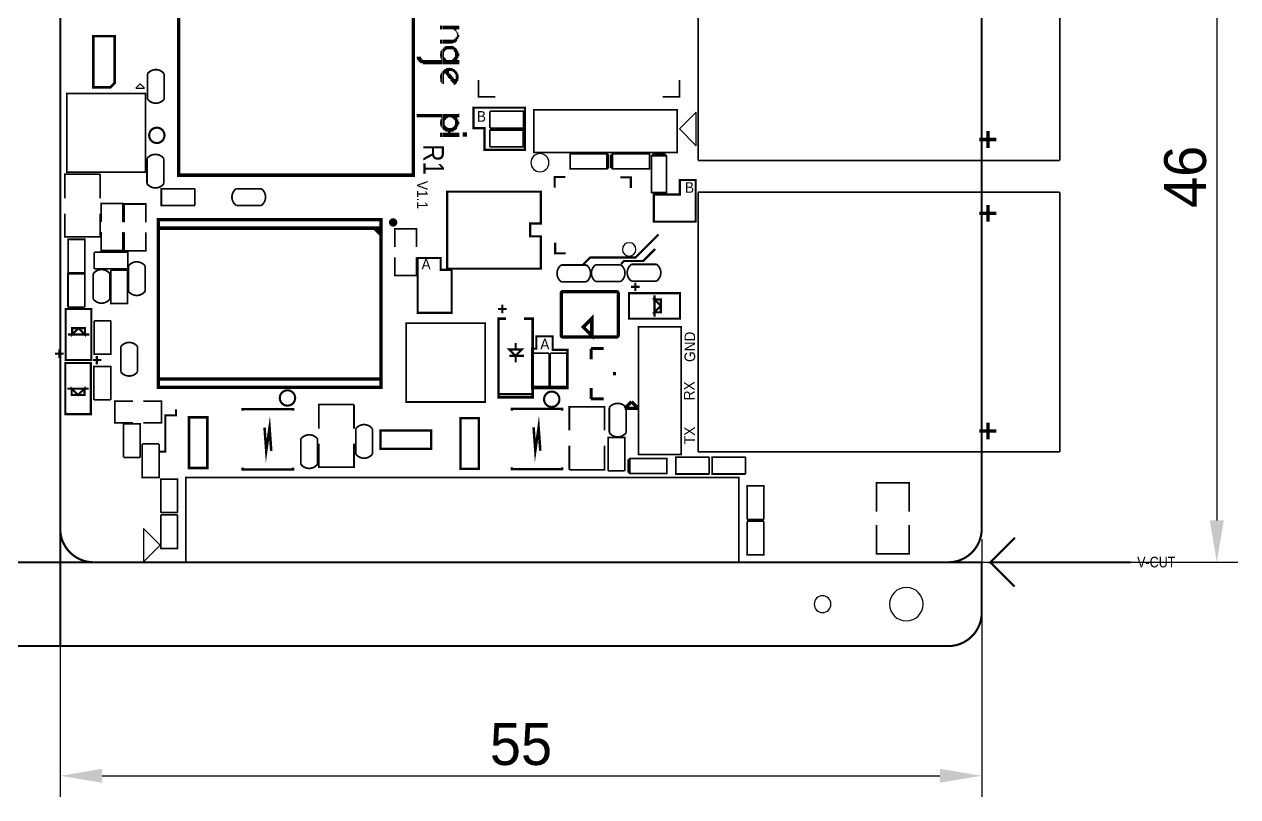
# Model space of a CAD drawing. Header units: millimetres. Extents: x 167 to 483, y 74 to 226.
# Drawn here: x 225.4 to 297.8, y 74 to 120.1 of the extents above; entities that cross this region are included whole.
import ezdxf

# ---------------------------------------------------------------- set-up
doc = ezdxf.new("R2010")
doc.units = ezdxf.units.MM
for name, color, linetype in [('BG_OUTLINE', 254, 'Continuous'), ('BG_SILKSCREEN_TOP', 43, 'Continuous'), ('PG_SILKSCREEN_TOP', 30, 'Continuous')]:
    doc.layers.add(name, color=color, linetype=linetype)
doc.dimstyles.new('ISO-25', dxfattribs={"dimtxt": 2.5, "dimasz": 2.5, "dimexe": 1.25, "dimexo": 0.625, "dimtad": 1, "dimdsep": 46, "dimtxsty": 'Standard', "dimcen": 2.5, "dimadec": 0, "dimazin": 0, "dimtfac": 1, "dimtmove": 0, "dimatfit": 3, "dimfxl": 1, "dimarcsym": 0})

# ---------------------------------------------------------------- blocks, each defined once
blk = doc.blocks.new('*D3')
at = {"color": 0, "lineweight": -2}
for p, q in [((227.497, 89.386), (227.497, 74.022)), ((282.497, 89.386), (282.497, 74.022)), ((229.997, 75.272), (279.997, 75.272))]:
    blk.add_line(p, q, dxfattribs=at)
at = {"color": 0}
for points in [[(229.997, 75.689), (229.997, 74.855), (227.497, 75.272)], [(279.997, 75.689), (279.997, 74.855), (282.497, 75.272)]]:
    blk.add_solid(points, dxfattribs=at)
at = {"layer": 'Defpoints', "color": 0}
for p in [(227.497, 90.011), (282.497, 90.011), (282.497, 75.272)]:
    blk.add_point(p, dxfattribs=at)
at = {"color": 0, "insert": (254.997, 77.147), "char_height": 2.5, "attachment_point": 5}
blk.add_mtext('55', dxfattribs=at)
blk = doc.blocks.new('*D4')
at = {"color": 0, "lineweight": -2}
for p, q in [((281.122, 134.011), (297.777, 134.011)), ((296.527, 131.511), (296.527, 90.511)), ((281.122, 88.011), (297.777, 88.011))]:
    blk.add_line(p, q, dxfattribs=at)
at = {"color": 0}
for points in [[(296.111, 131.511), (296.944, 131.511), (296.527, 134.011)], [(296.111, 90.511), (296.944, 90.511), (296.527, 88.011)]]:
    blk.add_solid(points, dxfattribs=at)
at = {"layer": 'Defpoints', "color": 0}
for p in [(280.497, 134.011), (280.497, 88.011), (296.527, 88.011)]:
    blk.add_point(p, dxfattribs=at)
at = {"color": 0, "insert": (294.652, 111.011), "char_height": 2.5, "attachment_point": 5, "rotation": 90}
blk.add_mtext('46', dxfattribs=at)

msp = doc.modelspace()

# ---------------------------------------------------------------- linework, layer by layer
at = {"layer": 'BG_OUTLINE', "const_width": 0.127}
for points in [[(227.497, 83.011), (222.497, 83.011), (222.497, 185.011), (227.497, 185.011), (227.497, 83.011)], [(291.393, 88.011), (283.005, 88.011), (284.477, 89.483)], [(283.005, 88.011), (284.453, 86.562)]]:
    msp.add_lwpolyline(points, dxfattribs=at)
for points in [[(229.497, 134.011), (280.497, 134.011, -0.414214), (282.497, 132.011), (282.497, 90.011, -0.414214), (280.497, 88.011), (167.497, 88.011)], [(282.497, 88.011), (229.497, 88.011, -0.414214), (227.497, 90.011), (227.497, 132.011, -0.414214), (229.497, 134.011)], [(229.497, 134.011), (280.497, 134.011, -0.414214), (282.497, 132.011), (282.497, 90.011, -0.414214), (280.497, 88.011), (229.497, 88.011, -0.414214), (227.497, 90.011), (227.497, 132.011, -0.414214), (229.497, 134.011)], [(167.497, 88.011), (167.497, 85.011, 0.414214), (169.497, 83.011), (280.497, 83.011, 0.414214), (282.497, 85.011), (282.497, 88.011)]]:
    msp.add_lwpolyline(points, format="xyb", dxfattribs=at)
at = {"layer": 'BG_OUTLINE'}
for points in [[(278.997, 85.511, 1), (276.997, 85.511, 1)], [(273.496, 85.511, 1), (272.497, 85.511, 1)]]:
    msp.add_lwpolyline(points, format="xyb", close=True, dxfattribs=at)
at = {"layer": 'BG_SILKSCREEN_TOP'}
for points, const_width in [([(250.179, 120.067), (250.179, 119.787)], 0.0254), ([(250.204, 120.041), (250.204, 119.813)], 0.0254), ([(250.23, 120.041), (250.23, 119.813)], 0.0254), ([(250.255, 120.041), (250.255, 119.813)], 0.0254), ([(250.28, 120.041), (250.28, 119.813)], 0.0254), ([(250.306, 120.041), (250.306, 119.813)], 0.0254), ([(250.331, 120.041), (250.331, 119.813)], 0.0254), ([(250.357, 120.041), (250.357, 119.813)], 0.0254), ([(250.382, 120.041), (250.382, 119.813)], 0.0254), ([(250.407, 120.041), (250.407, 119.813)], 0.0254), ([(250.433, 120.041), (250.433, 119.813)], 0.0254), ([(250.458, 120.041), (250.458, 119.813)], 0.0254), ([(250.484, 120.041), (250.484, 119.813)], 0.0254), ([(250.509, 120.041), (250.509, 119.813)], 0.0254), ([(250.534, 120.041), (250.534, 119.813)], 0.0254), ([(250.56, 120.041), (250.56, 119.813)], 0.0254), ([(250.585, 120.041), (250.585, 119.813)], 0.0254), ([(250.611, 120.041), (250.611, 119.813)], 0.0254), ([(250.636, 120.041), (250.636, 119.813)], 0.0254), ([(250.661, 120.041), (250.661, 119.813)], 0.0254), ([(250.687, 120.041), (250.687, 119.813)], 0.0254), ([(250.712, 120.041), (250.712, 119.813)], 0.0254), ([(250.738, 120.041), (250.738, 119.813)], 0.0254), ([(250.763, 120.041), (250.763, 119.813)], 0.0254), ([(250.788, 120.041), (250.788, 119.813)], 0.0254), ([(250.814, 120.041), (250.814, 119.813)], 0.0254), ([(250.839, 120.041), (250.839, 119.813)], 0.0254), ([(250.865, 120.041), (250.865, 119.813)], 0.0254), ([(250.89, 120.041), (250.89, 119.813)], 0.0254), ([(250.915, 120.041), (250.915, 119.813)], 0.0254), ([(250.941, 120.041), (250.941, 119.813)], 0.0254), ([(250.966, 120.041), (250.966, 119.813)], 0.0254), ([(250.992, 120.041), (250.992, 119.762)], 0.0254), ([(251.017, 120.041), (251.017, 119.762)], 0.0254), ([(251.042, 120.041), (251.042, 119.762)], 0.0254), ([(251.068, 120.041), (251.068, 119.711)], 0.0254), ([(251.093, 120.041), (251.093, 119.711)], 0.0254), ([(251.119, 120.041), (251.119, 119.66)], 0.0254), ([(251.144, 120.041), (251.144, 119.813)], 0.0254), ([(251.144, 119.686), (251.144, 119.584)], 0.0254), ([(251.169, 120.041), (251.169, 119.813)], 0.0254), ([(251.169, 119.686), (251.169, 119.584)], 0.0254), ([(251.195, 120.041), (251.195, 119.813)], 0.0254), ([(251.195, 119.66), (251.195, 119.152)], 0.0254), ([(251.22, 120.041), (251.22, 119.813)], 0.0254), ([(251.22, 119.609), (251.22, 119.228)], 0.0254), ([(251.246, 120.041), (251.246, 119.813)], 0.0254), ([(251.246, 119.609), (251.246, 119.228)], 0.0254), ([(251.271, 120.041), (251.271, 119.813)], 0.0254), ([(251.296, 120.041), (251.296, 119.813)], 0.0254), ([(250.179, 119.203), (250.179, 118.949)], 0.0254), ([(250.204, 119.203), (250.204, 118.949)], 0.0254), ([(250.23, 119.203), (250.23, 118.949)], 0.0254), ([(250.255, 119.203), (250.255, 118.949)], 0.0254), ([(250.28, 119.203), (250.28, 118.949)], 0.0254), ([(250.306, 119.203), (250.306, 118.949)], 0.0254), ([(250.331, 119.203), (250.331, 118.949)], 0.0254), ([(250.357, 119.203), (250.357, 118.949)], 0.0254), ([(250.382, 119.203), (250.382, 118.949)], 0.0254), ([(250.407, 119.203), (250.407, 118.949)], 0.0254), ([(250.433, 119.203), (250.433, 118.949)], 0.0254), ([(250.458, 119.203), (250.458, 118.949)], 0.0254), ([(250.458, 118.797), (250.458, 118.517)], 0.0254), ([(250.484, 119.203), (250.484, 118.949)], 0.0254), ([(250.484, 118.797), (250.484, 118.543)], 0.0254), ([(250.509, 119.203), (250.509, 118.949)], 0.0254), ([(250.509, 118.797), (250.509, 118.593)], 0.0254), ([(250.534, 119.203), (250.534, 118.949)], 0.0254), ([(250.534, 118.822), (250.534, 118.593)], 0.0254), ([(250.56, 119.203), (250.56, 118.949)], 0.0254), ([(250.56, 118.822), (250.56, 118.593)], 0.0254), ([(250.585, 119.203), (250.585, 118.949)], 0.0254), ([(250.585, 118.822), (250.585, 118.619)], 0.0254), ([(250.611, 119.203), (250.611, 118.949)], 0.0254), ([(250.611, 118.822), (250.611, 118.619)], 0.0254), ([(250.636, 119.203), (250.636, 118.949)], 0.0254), ([(250.636, 118.822), (250.636, 118.619)], 0.0254), ([(250.661, 119.203), (250.661, 118.949)], 0.0254), ([(250.661, 118.822), (250.661, 118.619)], 0.0254), ([(250.687, 119.203), (250.687, 118.949)], 0.0254), ([(250.687, 118.822), (250.687, 118.619)], 0.0254), ([(250.712, 119.203), (250.712, 118.949)], 0.0254), ([(250.712, 118.822), (250.712, 118.619)], 0.0254), ([(250.738, 119.203), (250.738, 118.949)], 0.0254), ([(250.738, 118.822), (250.738, 118.619)], 0.0254), ([(250.763, 119.203), (250.763, 118.949)], 0.0254), ([(250.763, 118.822), (250.763, 118.619)], 0.0254), ([(250.788, 119.203), (250.788, 118.949)], 0.0254), ([(250.788, 118.822), (250.788, 118.619)], 0.0254), ([(250.814, 119.203), (250.814, 118.949)], 0.0254), ([(250.814, 118.822), (250.814, 118.619)], 0.0254), ([(250.839, 119.203), (250.839, 118.949)], 0.0254), ([(250.839, 118.822), (250.839, 118.619)], 0.0254), ([(250.865, 119.203), (250.865, 118.949)], 0.0254), ([(250.865, 118.822), (250.865, 118.619)], 0.0254), ([(250.89, 119.203), (250.89, 118.949)], 0.0254), ([(250.89, 118.822), (250.89, 118.619)], 0.0254), ([(250.915, 119.203), (250.915, 118.949)], 0.0254), ([(250.915, 118.847), (250.915, 118.593)], 0.0254), ([(250.941, 119.203), (250.941, 119)], 0.0254), ([(250.941, 118.797), (250.941, 118.593)], 0.0254), ([(250.966, 119.203), (250.966, 119)], 0.0254), ([(250.966, 118.797), (250.966, 118.593)], 0.0254), ([(250.992, 119.203), (250.992, 119)], 0.0254), ([(250.992, 118.797), (250.992, 118.517)], 0.0254), ([(251.017, 119.228), (251.017, 119.025)], 0.0254), ([(251.042, 119.254), (251.042, 119.025)], 0.0254), ([(251.068, 119.279), (251.068, 119.025)], 0.0254), ([(251.093, 119.279), (251.093, 119.025)], 0.0254), ([(251.119, 119.33), (251.119, 119.076)], 0.0254), ([(251.144, 119.381), (251.144, 119.101)], 0.0254), ([(251.169, 119.381), (251.169, 119.101)], 0.0254), ([(251.271, 119.482), (251.271, 119.33)], 0.0254), ([(251.296, 119.482), (251.296, 119.355)], 0.0254), ([(248.782, 118.187), (248.782, 118.06)], 0.0254), ([(248.807, 118.187), (248.807, 118.035)], 0.0254), ([(248.833, 118.187), (248.833, 117.958)], 0.0254), ([(248.858, 118.187), (248.858, 117.958)], 0.0254), ([(248.883, 118.187), (248.883, 117.908)], 0.0254), ([(248.909, 118.187), (248.909, 117.882)], 0.0254), ([(248.934, 118.187), (248.934, 117.882)], 0.0254), ([(248.96, 118.187), (248.96, 117.831)], 0.0254), ([(248.985, 118.187), (248.985, 117.806)], 0.0254), ([(249.01, 118.187), (249.01, 117.806)], 0.0254), ([(249.036, 118.111), (249.036, 117.781)], 0.0254), ([(249.061, 118.111), (249.061, 117.781)], 0.0254), ([(250.179, 118.365), (250.179, 118.212)], 0.0254), ([(250.204, 118.517), (250.204, 118.085)], 0.0254), ([(250.23, 118.517), (250.23, 118.085)], 0.0254), ([(250.255, 118.593), (250.255, 117.73)], 0.0254), ([(250.28, 118.593), (250.28, 117.73)], 0.0254), ([(250.306, 118.644), (250.306, 117.73)], 0.0254), ([(250.331, 118.67), (250.331, 117.73)], 0.0254), ([(250.357, 118.67), (250.357, 117.73)], 0.0254), ([(250.382, 118.72), (250.382, 117.73)], 0.0254), ([(250.407, 118.746), (250.407, 118.466)], 0.0254), ([(250.407, 118.136), (250.407, 117.73)], 0.0254), ([(250.433, 118.746), (250.433, 118.466)], 0.0254), ([(250.433, 118.162), (250.433, 117.73)], 0.0254), ([(250.458, 118.111), (250.458, 117.73)], 0.0254), ([(250.484, 118.085), (250.484, 117.73)], 0.0254), ([(250.509, 118.06), (250.509, 117.73)], 0.0254), ([(250.941, 118.06), (250.941, 117.73)], 0.0254), ([(250.966, 118.06), (250.966, 117.73)], 0.0254), ([(250.992, 118.111), (250.992, 117.73)], 0.0254), ([(251.017, 118.746), (251.017, 118.466)], 0.0254), ([(251.017, 118.136), (251.017, 117.73)], 0.0254), ([(251.042, 118.746), (251.042, 118.466)], 0.0254), ([(251.042, 118.162), (251.042, 117.73)], 0.0254), ([(251.068, 118.72), (251.068, 117.73)], 0.0254), ([(251.093, 118.72), (251.093, 117.73)], 0.0254), ([(251.119, 118.695), (251.119, 117.73)], 0.0254), ([(251.144, 118.644), (251.144, 117.73)], 0.0254), ([(251.169, 118.644), (251.169, 117.73)], 0.0254), ([(251.195, 118.593), (251.195, 117.73)], 0.0254), ([(251.22, 118.517), (251.22, 118.085)], 0.0254), ([(251.246, 118.517), (251.246, 118.085)], 0.0254), ([(251.271, 118.39), (251.271, 118.212)], 0.0254), ([(251.296, 118.39), (251.296, 118.212)], 0.0254), ([(249.087, 118.009), (249.087, 117.781)], 0.0254), ([(249.112, 118.009), (249.112, 117.781)], 0.0254), ([(249.137, 118.035), (249.137, 117.781)], 0.0254), ([(249.163, 117.984), (249.163, 117.73)], 0.0254), ([(249.188, 117.984), (249.188, 117.73)], 0.0254), ([(249.214, 117.984), (249.214, 117.73)], 0.0254), ([(249.239, 117.984), (249.239, 117.73)], 0.0254), ([(249.264, 117.984), (249.264, 117.73)], 0.0254), ([(249.29, 117.984), (249.29, 117.73)], 0.0254), ([(249.315, 117.984), (249.315, 117.73)], 0.0254), ([(249.341, 117.984), (249.341, 117.73)], 0.0254), ([(249.366, 117.984), (249.366, 117.73)], 0.0254), ([(249.391, 117.984), (249.391, 117.73)], 0.0254), ([(249.417, 117.984), (249.417, 117.73)], 0.0254), ([(249.442, 117.984), (249.442, 117.73)], 0.0254), ([(249.468, 117.984), (249.468, 117.73)], 0.0254), ([(249.493, 117.984), (249.493, 117.73)], 0.0254), ([(249.518, 117.984), (249.518, 117.73)], 0.0254), ([(249.544, 117.984), (249.544, 117.73)], 0.0254), ([(249.569, 117.984), (249.569, 117.73)], 0.0254), ([(249.595, 117.984), (249.595, 117.73)], 0.0254), ([(249.62, 117.984), (249.62, 117.73)], 0.0254), ([(249.645, 117.984), (249.645, 117.73)], 0.0254), ([(249.671, 117.984), (249.671, 117.73)], 0.0254), ([(249.696, 117.984), (249.696, 117.73)], 0.0254), ([(249.722, 117.984), (249.722, 117.73)], 0.0254), ([(249.747, 117.984), (249.747, 117.73)], 0.0254), ([(249.772, 117.984), (249.772, 117.73)], 0.0254), ([(249.798, 117.984), (249.798, 117.73)], 0.0254), ([(249.823, 117.984), (249.823, 117.73)], 0.0254), ([(249.849, 117.984), (249.849, 117.73)], 0.0254), ([(249.874, 117.984), (249.874, 117.73)], 0.0254), ([(249.899, 117.984), (249.899, 117.73)], 0.0254), ([(249.925, 117.984), (249.925, 117.73)], 0.0254), ([(249.95, 117.984), (249.95, 117.73)], 0.0254), ([(249.976, 117.984), (249.976, 117.73)], 0.0254), ([(250.001, 117.984), (250.001, 117.73)], 0.0254), ([(250.026, 117.984), (250.026, 117.73)], 0.0254), ([(250.052, 117.984), (250.052, 117.73)], 0.0254), ([(250.077, 117.984), (250.077, 117.73)], 0.0254), ([(250.103, 117.984), (250.103, 117.73)], 0.0254), ([(250.128, 117.984), (250.128, 117.73)], 0.0254), ([(250.153, 117.984), (250.153, 117.73)], 0.0254), ([(250.179, 117.984), (250.179, 117.73)], 0.0254), ([(250.204, 117.984), (250.204, 117.73)], 0.0254), ([(250.23, 117.984), (250.23, 117.73)], 0.0254), ([(250.306, 117.323), (250.306, 116.561)], 0.0254), ([(250.331, 117.349), (250.331, 116.561)], 0.0254), ([(250.357, 117.349), (250.357, 116.561)], 0.0254), ([(250.382, 117.374), (250.382, 116.561)], 0.0254), ([(250.407, 117.4), (250.407, 117.12)], 0.0254), ([(250.433, 117.425), (250.433, 117.12)], 0.0254), ([(250.458, 117.45), (250.458, 117.171)], 0.0254), ([(250.484, 117.45), (250.484, 117.171)], 0.0254), ([(250.509, 117.45), (250.509, 117.171)], 0.0254), ([(250.534, 118.009), (250.534, 117.73)], 0.0254), ([(250.534, 117.501), (250.534, 117.095)], 0.0254), ([(250.56, 118.009), (250.56, 117.73)], 0.0254), ([(250.56, 117.501), (250.56, 117.095)], 0.0254), ([(250.585, 117.984), (250.585, 117.73)], 0.0254), ([(250.585, 117.501), (250.585, 117.019)], 0.0254), ([(250.611, 117.984), (250.611, 117.73)], 0.0254), ([(250.611, 117.501), (250.611, 116.993)], 0.0254), ([(250.636, 117.984), (250.636, 117.73)], 0.0254), ([(250.636, 117.501), (250.636, 116.993)], 0.0254), ([(250.661, 117.984), (250.661, 117.73)], 0.0254), ([(250.661, 117.501), (250.661, 116.917)], 0.0254), ([(250.687, 117.984), (250.687, 117.73)], 0.0254), ([(250.687, 117.501), (250.687, 116.917)], 0.0254), ([(250.712, 117.984), (250.712, 117.73)], 0.0254), ([(250.712, 117.527), (250.712, 117.323)], 0.0254), ([(250.738, 117.984), (250.738, 117.73)], 0.0254), ([(250.738, 117.527), (250.738, 117.323)], 0.0254), ([(250.763, 117.984), (250.763, 117.73)], 0.0254), ([(250.763, 117.527), (250.763, 117.323)], 0.0254), ([(250.788, 117.984), (250.788, 117.73)], 0.0254), ([(250.788, 117.501), (250.788, 117.323)], 0.0254), ([(250.814, 117.984), (250.814, 117.73)], 0.0254), ([(250.814, 117.501), (250.814, 117.323)], 0.0254), ([(250.839, 117.984), (250.839, 117.73)], 0.0254), ([(250.839, 117.501), (250.839, 117.323)], 0.0254), ([(250.865, 117.984), (250.865, 117.73)], 0.0254), ([(250.865, 117.501), (250.865, 117.323)], 0.0254), ([(250.89, 117.984), (250.89, 117.73)], 0.0254), ([(250.89, 117.501), (250.89, 117.323)], 0.0254), ([(250.915, 118.035), (250.915, 117.73)], 0.0254), ([(250.915, 117.501), (250.915, 117.273)], 0.0254), ([(250.941, 117.45), (250.941, 117.298)], 0.0254), ([(250.966, 117.45), (250.966, 117.273)], 0.0254), ([(250.992, 117.45), (250.992, 117.247)], 0.0254), ([(251.017, 117.425), (251.017, 117.196)], 0.0254), ([(251.042, 117.425), (251.042, 117.196)], 0.0254), ([(251.068, 117.374), (251.068, 117.12)], 0.0254), ([(251.093, 117.374), (251.093, 117.12)], 0.0254), ([(251.119, 117.349), (251.119, 116.536)], 0.0254), ([(251.22, 117.984), (251.22, 117.73)], 0.0254), ([(251.246, 117.984), (251.246, 117.73)], 0.0254), ([(251.271, 117.984), (251.271, 117.73)], 0.0254), ([(251.296, 117.984), (251.296, 117.73)], 0.0254), ([(250.179, 117.069), (250.179, 116.841)], 0.0254), ([(250.204, 117.171), (250.204, 116.663)], 0.0254), ([(250.23, 117.196), (250.23, 116.663)], 0.0254), ([(250.255, 117.247), (250.255, 116.587)], 0.0254), ([(250.28, 117.247), (250.28, 116.587)], 0.0254), ([(250.712, 117.222), (250.712, 116.866)], 0.0254), ([(250.738, 117.171), (250.738, 116.841)], 0.0254), ([(250.763, 117.171), (250.763, 116.841)], 0.0254), ([(250.788, 117.146), (250.788, 116.765)], 0.0254), ([(250.814, 117.095), (250.814, 116.739)], 0.0254), ([(250.839, 117.095), (250.839, 116.714)], 0.0254), ([(250.865, 117.044), (250.865, 116.663)], 0.0254), ([(250.89, 117.019), (250.89, 116.663)], 0.0254), ([(250.915, 116.968), (250.915, 116.612)], 0.0254), ([(250.941, 116.942), (250.941, 116.587)], 0.0254), ([(250.966, 116.942), (250.966, 116.587)], 0.0254), ([(250.992, 116.892), (250.992, 116.511)], 0.0254), ([(251.017, 116.841), (251.017, 116.485)], 0.0254), ([(251.042, 116.841), (251.042, 116.511)], 0.0254), ([(251.068, 116.841), (251.068, 116.511)], 0.0254), ([(251.093, 116.841), (251.093, 116.561)], 0.0254), ([(251.144, 117.298), (251.144, 116.612)], 0.0254), ([(251.169, 117.298), (251.169, 116.612)], 0.0254), ([(251.195, 117.273), (251.195, 116.663)], 0.0254), ([(251.22, 117.171), (251.22, 116.739)], 0.0254), ([(251.246, 117.171), (251.246, 116.739)], 0.0254), ([(251.271, 117.044), (251.271, 116.866)], 0.0254), ([(255.233, 115.139), (252.16, 115.139), (252.16, 113.92), (252.82, 113.92), (252.82, 112.624), (255.233, 112.624), (255.233, 115.139)], 0.127), ([(248.782, 114.783), (248.782, 114.555)], 0.0254), ([(248.807, 114.783), (248.807, 114.555)], 0.0254), ([(248.833, 114.758), (248.833, 114.555)], 0.0254), ([(248.858, 114.758), (248.858, 114.555)], 0.0254), ([(248.883, 114.758), (248.883, 114.555)], 0.0254), ([(248.909, 114.758), (248.909, 114.555)], 0.0254), ([(248.934, 114.758), (248.934, 114.555)], 0.0254), ([(248.96, 114.758), (248.96, 114.555)], 0.0254), ([(248.985, 114.758), (248.985, 114.555)], 0.0254), ([(249.01, 114.758), (249.01, 114.555)], 0.0254), ([(249.036, 114.758), (249.036, 114.555)], 0.0254), ([(249.061, 114.758), (249.061, 114.555)], 0.0254), ([(249.087, 114.758), (249.087, 114.555)], 0.0254), ([(249.112, 114.758), (249.112, 114.555)], 0.0254), ([(249.137, 114.758), (249.137, 114.555)], 0.0254), ([(249.163, 114.758), (249.163, 114.555)], 0.0254), ([(249.188, 114.758), (249.188, 114.555)], 0.0254), ([(249.214, 114.758), (249.214, 114.555)], 0.0254), ([(249.239, 114.758), (249.239, 114.555)], 0.0254), ([(249.264, 114.758), (249.264, 114.555)], 0.0254), ([(249.29, 114.758), (249.29, 114.555)], 0.0254), ([(249.315, 114.758), (249.315, 114.555)], 0.0254), ([(249.341, 114.758), (249.341, 114.555)], 0.0254), ([(249.366, 114.758), (249.366, 114.555)], 0.0254), ([(249.391, 114.758), (249.391, 114.555)], 0.0254), ([(249.417, 114.758), (249.417, 114.555)], 0.0254), ([(249.442, 114.758), (249.442, 114.555)], 0.0254), ([(249.468, 114.758), (249.468, 114.555)], 0.0254), ([(249.493, 114.758), (249.493, 114.555)], 0.0254), ([(249.518, 114.758), (249.518, 114.555)], 0.0254), ([(249.544, 114.758), (249.544, 114.555)], 0.0254), ([(249.569, 114.758), (249.569, 114.555)], 0.0254), ([(249.595, 114.758), (249.595, 114.555)], 0.0254), ([(249.62, 114.758), (249.62, 114.555)], 0.0254), ([(249.645, 114.758), (249.645, 114.555)], 0.0254), ([(249.671, 114.758), (249.671, 114.555)], 0.0254), ([(249.696, 114.758), (249.696, 114.555)], 0.0254), ([(249.722, 114.758), (249.722, 114.555)], 0.0254), ([(249.747, 114.758), (249.747, 114.555)], 0.0254), ([(249.772, 114.758), (249.772, 114.555)], 0.0254), ([(249.798, 114.758), (249.798, 114.555)], 0.0254), ([(249.823, 114.758), (249.823, 114.555)], 0.0254), ([(249.849, 114.758), (249.849, 114.555)], 0.0254), ([(249.874, 114.758), (249.874, 114.555)], 0.0254), ([(249.899, 114.758), (249.899, 114.555)], 0.0254), ([(249.925, 114.758), (249.925, 114.555)], 0.0254), ([(249.95, 114.758), (249.95, 114.555)], 0.0254), ([(249.976, 114.758), (249.976, 114.555)], 0.0254), ([(250.001, 114.758), (250.001, 114.555)], 0.0254), ([(250.026, 114.758), (250.026, 114.555)], 0.0254), ([(250.052, 114.758), (250.052, 114.555)], 0.0254), ([(250.077, 114.758), (250.077, 114.555)], 0.0254), ([(250.103, 114.758), (250.103, 114.555)], 0.0254), ([(250.128, 114.758), (250.128, 114.555)], 0.0254), ([(250.153, 114.758), (250.153, 114.555)], 0.0254), ([(250.179, 114.758), (250.179, 114.555)], 0.0254), ([(250.204, 114.758), (250.204, 114.555)], 0.0254), ([(250.204, 114.453), (250.204, 114.021)], 0.0254), ([(250.23, 114.758), (250.23, 114.555)], 0.0254), ([(250.23, 114.453), (250.23, 114.021)], 0.0254), ([(250.255, 114.758), (250.255, 113.945)], 0.0254), ([(250.28, 114.758), (250.28, 113.945)], 0.0254), ([(250.306, 114.758), (250.306, 113.894)], 0.0254), ([(250.331, 114.758), (250.331, 113.844)], 0.0254), ([(250.357, 114.758), (250.357, 113.844)], 0.0254), ([(250.382, 114.758), (250.382, 113.793)], 0.0254), ([(250.407, 114.758), (250.407, 113.793)], 0.0254), ([(250.433, 114.758), (250.433, 113.793)], 0.0254), ([(250.458, 114.758), (250.458, 114.377)], 0.0254), ([(250.484, 114.758), (250.484, 114.402)], 0.0254), ([(250.509, 114.758), (250.509, 114.428)], 0.0254), ([(250.534, 114.758), (250.534, 114.479)], 0.0254), ([(250.56, 114.758), (250.56, 114.479)], 0.0254), ([(250.585, 114.758), (250.585, 114.529)], 0.0254), ([(250.611, 114.758), (250.611, 114.529)], 0.0254), ([(250.636, 114.758), (250.636, 114.529)], 0.0254), ([(250.661, 114.758), (250.661, 114.555)], 0.0254), ([(250.687, 114.758), (250.687, 114.555)], 0.0254), ([(250.712, 114.758), (250.712, 114.555)], 0.0254), ([(250.738, 114.758), (250.738, 114.555)], 0.0254), ([(250.763, 114.758), (250.763, 114.555)], 0.0254), ([(250.788, 114.758), (250.788, 114.555)], 0.0254), ([(250.814, 114.758), (250.814, 114.555)], 0.0254), ([(250.839, 114.758), (250.839, 114.555)], 0.0254), ([(250.865, 114.758), (250.865, 114.529)], 0.0254), ([(250.89, 114.758), (250.89, 114.529)], 0.0254), ([(250.915, 114.758), (250.915, 114.529)], 0.0254), ([(250.941, 114.758), (250.941, 114.479)], 0.0254), ([(250.966, 114.758), (250.966, 114.479)], 0.0254), ([(250.992, 114.758), (250.992, 114.428)], 0.0254), ([(251.017, 114.758), (251.017, 114.402)], 0.0254), ([(251.042, 114.758), (251.042, 114.377)], 0.0254), ([(251.068, 114.758), (251.068, 113.793)], 0.0254), ([(251.093, 114.758), (251.093, 113.844)], 0.0254), ([(251.119, 114.758), (251.119, 113.818)], 0.0254), ([(251.144, 114.758), (251.144, 113.869)], 0.0254), ([(251.169, 114.758), (251.169, 113.869)], 0.0254), ([(251.195, 114.758), (251.195, 113.945)], 0.0254), ([(251.22, 114.758), (251.22, 114.555)], 0.0254), ([(251.22, 114.428), (251.22, 114.021)], 0.0254), ([(251.246, 114.758), (251.246, 114.555)], 0.0254), ([(251.246, 114.453), (251.246, 114.021)], 0.0254), ([(251.271, 114.783), (251.271, 114.555)], 0.0254), ([(251.296, 114.783), (251.296, 114.555)], 0.0254), ([(250.179, 114.301), (250.179, 114.148)], 0.0254), ([(250.458, 114.098), (250.458, 113.742)], 0.0254), ([(250.484, 114.072), (250.484, 113.742)], 0.0254), ([(250.509, 114.047), (250.509, 113.717)], 0.0254), ([(250.534, 113.996), (250.534, 113.717)], 0.0254), ([(250.56, 113.996), (250.56, 113.717)], 0.0254), ([(250.585, 113.945), (250.585, 113.717)], 0.0254), ([(250.611, 113.945), (250.611, 113.717)], 0.0254), ([(250.636, 113.971), (250.636, 113.717)], 0.0254), ([(250.661, 113.92), (250.661, 113.386)], 0.0254), ([(250.687, 113.92), (250.687, 113.386)], 0.0254), ([(250.712, 113.92), (250.712, 113.386)], 0.0254), ([(250.738, 113.92), (250.738, 113.386)], 0.0254), ([(250.763, 113.92), (250.763, 113.386)], 0.0254), ([(250.788, 113.92), (250.788, 113.386)], 0.0254), ([(250.814, 113.92), (250.814, 113.691)], 0.0254), ([(250.839, 113.92), (250.839, 113.717)], 0.0254), ([(250.865, 113.945), (250.865, 113.717)], 0.0254), ([(250.89, 113.945), (250.89, 113.717)], 0.0254), ([(250.915, 113.945), (250.915, 113.717)], 0.0254), ([(250.941, 113.996), (250.941, 113.717)], 0.0254), ([(250.966, 113.996), (250.966, 113.717)], 0.0254), ([(250.992, 114.047), (250.992, 113.742)], 0.0254), ([(251.017, 114.072), (251.017, 113.793)], 0.0254), ([(251.042, 114.098), (251.042, 113.793)], 0.0254), ([(251.093, 113.818), (251.093, 113.793)], 0.0254), ([(251.271, 114.326), (251.271, 114.148)], 0.0254), ([(251.296, 114.301), (251.296, 114.148)], 0.0254), ([(250.179, 113.64), (250.179, 113.386)], 0.0254), ([(250.204, 113.64), (250.204, 113.386)], 0.0254), ([(250.23, 113.64), (250.23, 113.386)], 0.0254), ([(250.255, 113.64), (250.255, 113.386)], 0.0254), ([(250.28, 113.64), (250.28, 113.386)], 0.0254), ([(250.306, 113.64), (250.306, 113.386)], 0.0254), ([(250.331, 113.64), (250.331, 113.386)], 0.0254), ([(250.357, 113.64), (250.357, 113.386)], 0.0254), ([(250.382, 113.64), (250.382, 113.386)], 0.0254), ([(250.407, 113.64), (250.407, 113.386)], 0.0254), ([(250.433, 113.64), (250.433, 113.386)], 0.0254), ([(250.458, 113.64), (250.458, 113.386)], 0.0254), ([(250.484, 113.64), (250.484, 113.386)], 0.0254), ([(250.509, 113.64), (250.509, 113.386)], 0.0254), ([(250.534, 113.64), (250.534, 113.386)], 0.0254), ([(250.56, 113.64), (250.56, 113.386)], 0.0254), ([(250.585, 113.64), (250.585, 113.386)], 0.0254), ([(250.611, 113.64), (250.611, 113.386)], 0.0254), ([(250.636, 113.64), (250.636, 113.386)], 0.0254), ([(250.814, 113.64), (250.814, 113.386)], 0.0254), ([(250.839, 113.64), (250.839, 113.386)], 0.0254), ([(250.865, 113.64), (250.865, 113.386)], 0.0254), ([(250.89, 113.64), (250.89, 113.386)], 0.0254), ([(250.915, 113.64), (250.915, 113.386)], 0.0254), ([(250.941, 113.64), (250.941, 113.386)], 0.0254), ([(250.966, 113.64), (250.966, 113.386)], 0.0254), ([(250.992, 113.64), (250.992, 113.386)], 0.0254), ([(251.017, 113.64), (251.017, 113.386)], 0.0254), ([(251.042, 113.64), (251.042, 113.386)], 0.0254), ([(251.068, 113.64), (251.068, 113.386)], 0.0254), ([(251.093, 113.64), (251.093, 113.386)], 0.0254), ([(251.119, 113.64), (251.119, 113.386)], 0.0254), ([(251.144, 113.64), (251.144, 113.386)], 0.0254), ([(251.169, 113.64), (251.169, 113.386)], 0.0254), ([(251.195, 113.64), (251.195, 113.386)], 0.0254), ([(251.22, 113.64), (251.22, 113.386)], 0.0254), ([(251.246, 113.64), (251.246, 113.386)], 0.0254), ([(251.271, 113.64), (251.271, 113.386)], 0.0254), ([(251.296, 113.64), (251.296, 113.386)], 0.0254), ([(251.538, 113.666), (251.538, 113.412)], 0.0254), ([(251.563, 113.666), (251.563, 113.412)], 0.0254), ([(251.589, 113.666), (251.589, 113.412)], 0.0254), ([(251.614, 113.666), (251.614, 113.412)], 0.0254), ([(251.639, 113.666), (251.639, 113.412)], 0.0254), ([(251.665, 113.666), (251.665, 113.412)], 0.0254), ([(251.69, 113.666), (251.69, 113.412)], 0.0254), ([(251.716, 113.666), (251.716, 113.412)], 0.0254), ([(251.741, 113.666), (251.741, 113.412)], 0.0254), ([(251.766, 113.666), (251.766, 113.412)], 0.0254), ([(265.419, 110.821), (264.479, 110.821), (264.479, 109.957), (262.93, 109.957), (262.93, 108.332), (265.419, 108.332), (265.419, 110.821)], 0.127), ([(258.713, 105.792), (259.12, 106.198), (261.837, 106.198), (263.209, 107.57)], 0.127), ([(260.974, 105.817), (261.152, 105.995), (262.295, 105.995), (263.006, 106.706)], 0.127), ([(250.509, 105.462), (250.204, 105.462), (250.204, 106.173), (248.833, 106.173), (248.833, 102.896), (250.865, 102.896), (250.865, 105.462), (250.509, 105.462)], 0.127), ([(257.469, 98.4), (255.665, 98.4), (255.665, 100.763), (255.919, 100.763), (255.919, 101.499), (256.884, 101.499), (256.884, 100.686), (257.773, 100.686), (257.773, 98.4), (257.469, 98.4)], 0.127), ([(233.44, 94.616), (233.77, 94.616), (233.77, 96.775), (234.405, 96.775), (234.405, 97.13)], 0.127)]:
    msp.add_lwpolyline(points, dxfattribs=dict(at, const_width=const_width))
at = {"layer": 'PG_SILKSCREEN_TOP'}
for points, const_width in [([(265.568, 127.487), (265.568, 111.993)], 0.1), ([(287.158, 111.993), (287.158, 127.487)], 0.1), ([(234.573, 125.111), (234.573, 111.111), (248.573, 111.111), (248.573, 125.111), (234.573, 125.111)], 0.201), ([(229.478, 116.358), (229.478, 119.406), (230.748, 119.406), (230.748, 116.612), (230.494, 116.358), (229.478, 116.358)], 0.15), ([(232.701, 117.157), (232.701, 115.657)], 0.102), ([(233.701, 115.657), (233.701, 117.157)], 0.102), ([(253.458, 115.781), (252.458, 115.781), (252.458, 116.781)], 0.1), ([(264.458, 116.781), (264.458, 115.781), (263.458, 115.781)], 0.1), ([(232.59, 115.99), (232.59, 111.29), (227.89, 111.29), (227.89, 115.99), (232.59, 115.99)], 0.1), ([(253.139, 114.925), (253.139, 113.925)], 0.102), ([(253.139, 113.925), (255.139, 113.925), (255.139, 114.925), (253.139, 114.925)], 0.102), ([(264.31, 112.472), (255.77, 112.472), (255.77, 115.012), (264.31, 115.012), (264.31, 112.472)], 0.1), ([(253.132, 113.808), (253.132, 112.808)], 0.102), ([(253.132, 112.808), (255.132, 112.808), (255.132, 113.808), (253.132, 113.808)], 0.102), ([(282.863, 112.74), (282.863, 113.74)], 0.2), ([(282.363, 113.24), (283.363, 113.24)], 0.2), ([(260.13, 111.489), (260.13, 112.389), (257.93, 112.389), (257.93, 111.489), (260.13, 111.489), (260.23, 111.589), (260.23, 112.289), (260.13, 112.389)], 0.1), ([(260.466, 112.389), (260.466, 111.489), (262.666, 111.489), (262.666, 112.389), (260.466, 112.389), (260.366, 112.289), (260.366, 111.589), (260.466, 111.489)], 0.1), ([(263.684, 112.269), (262.784, 112.269), (262.784, 110.069), (263.684, 110.069), (263.684, 112.269), (263.584, 112.369), (262.884, 112.369), (262.784, 112.269)], 0.1), ([(232.676, 112.102), (232.676, 110.602)], 0.102), ([(233.675, 110.602), (233.675, 112.102)], 0.102), ([(265.568, 111.993), (287.158, 111.993)], 0.1), ([(229.879, 109.724), (229.879, 111.124), (229.829, 111.174), (227.779, 111.174), (227.779, 109.724)], 0.102), ([(257.011, 110.365), (257.011, 111), (257.646, 111)], 0.127), ([(260.921, 110.981), (261.556, 110.981), (261.556, 110.346)], 0.127), ([(235.532, 110.305), (233.532, 110.305), (233.532, 109.305), (235.532, 109.305)], 0.102), ([(235.532, 109.305), (235.532, 110.305)], 0.102), ([(239.499, 110.305), (237.999, 110.305)], 0.102), ([(251.099, 105.532), (256.179, 105.532), (256.179, 107.463), (255.544, 107.463), (255.544, 108.225), (256.179, 108.225), (256.179, 110.13), (250.591, 110.13), (250.591, 105.532), (251.099, 105.532)], 0.127), ([(287.158, 110.088), (265.568, 110.088)], 0.1), ([(265.568, 110.088), (265.568, 94.594)], 0.1), ([(287.158, 94.594), (287.158, 110.088)], 0.1), ([(229.934, 108.321), (229.934, 109.413), (231.229, 109.413), (231.229, 108.321)], 0.102), ([(232.606, 108.3), (232.606, 109.392), (231.311, 109.392), (231.311, 108.3)], 0.102), ([(282.863, 108.341), (282.863, 109.341)], 0.2), ([(229.879, 108.824), (229.879, 107.424), (227.779, 107.424), (227.779, 108.824)], 0.102), ([(237.999, 109.305), (239.499, 109.305)], 0.102), ([(282.363, 108.841), (283.363, 108.841)], 0.2), ([(246.643, 107.949), (246.643, 108.453), (233.343, 108.453), (233.343, 107.949), (246.643, 107.949), (246.643, 98.949), (233.343, 98.949), (233.343, 107.949)], 0.2), ([(246.243, 107.949), (246.643, 107.549)], 0.2), ([(246.443, 107.949), (246.643, 107.749)], 0.2), ([(247.463, 106.82), (247.463, 107.912), (248.759, 107.912), (248.759, 106.82)], 0.102), ([(228.964, 105.282), (228.964, 107.282), (227.964, 107.282), (227.965, 105.282)], 0.102), ([(229.934, 107.712), (229.934, 106.619), (231.229, 106.619), (231.229, 107.712)], 0.102), ([(232.606, 107.691), (232.606, 106.598), (231.311, 106.598), (231.311, 107.691)], 0.102), ([(229.524, 106.517), (229.524, 105.517)], 0.102), ([(229.524, 105.517), (231.524, 105.517), (231.524, 106.517), (229.524, 106.517)], 0.102), ([(257.673, 106.447), (257.038, 106.447), (257.038, 107.082)], 0.127), ([(247.463, 106.21), (247.463, 105.118), (248.759, 105.118), (248.759, 106.21)], 0.102), ([(258.9, 105.751), (257.4, 105.751)], 0.102), ([(260.953, 105.765), (259.453, 105.765)], 0.102), ([(263.09, 105.791), (261.59, 105.791)], 0.102), ([(228.959, 103.229), (228.959, 105.229), (227.96, 105.229), (227.96, 103.229)], 0.102), ([(227.965, 105.282), (228.964, 105.282)], 0.102), ([(229.462, 105.226), (229.462, 103.726)], 0.102), ([(230.462, 103.726), (230.462, 105.226)], 0.102), ([(231.518, 105.452), (230.518, 105.452)], 0.102), ([(230.518, 105.452), (230.518, 103.452), (231.518, 103.452), (231.518, 105.452)], 0.102), ([(231.565, 105.688), (231.565, 104.188)], 0.102), ([(232.565, 104.188), (232.565, 105.688)], 0.102), ([(257.4, 104.751), (258.9, 104.751)], 0.102), ([(259.453, 104.766), (260.953, 104.766)], 0.102), ([(261.568, 104.451), (262.076, 104.451)], 0.127), ([(261.59, 104.791), (263.09, 104.791)], 0.102), ([(261.822, 104.705), (261.822, 104.197)], 0.127), ([(261.441, 104.07), (264.489, 104.07), (264.489, 102.546), (261.441, 102.546), (261.441, 104.07)], 0.127), ([(262.965, 102.927), (263.346, 102.927), (263.346, 103.689), (262.965, 103.689), (263.346, 103.308), (262.965, 102.927)], 0.127), ([(262.965, 103.943), (262.965, 102.673)], 0.127), ([(227.827, 100.077), (227.827, 103.125), (229.351, 103.125), (229.351, 100.077), (227.827, 100.077)], 0.127), ([(227.96, 103.229), (228.959, 103.229)], 0.102), ([(254.141, 103.125), (253.633, 103.125)], 0.127), ([(254.141, 103.125), (253.633, 103.125)], 0.127), ([(253.887, 103.379), (253.887, 102.871)], 0.127), ([(253.887, 103.379), (253.887, 102.871)], 0.127), ([(230.523, 102.427), (229.523, 102.427)], 0.102), ([(229.523, 102.427), (229.523, 100.427), (230.523, 100.427), (230.523, 102.427)], 0.102), ([(248.154, 102.276), (252.854, 102.276), (252.854, 97.576), (248.154, 97.576), (248.154, 102.276)], 0.1), ([(255.183, 102.553), (255.691, 102.553), (255.691, 97.854), (253.659, 97.854), (253.659, 102.553), (254.103, 102.553)], 0.15), ([(259.226, 101.54), (259.226, 102.556), (258.718, 102.048), (259.226, 101.54)], 0.203), ([(227.954, 101.601), (229.224, 101.601)], 0.127), ([(228.97, 101.601), (228.97, 101.982), (228.208, 101.982), (228.208, 101.601), (228.589, 101.982), (228.97, 101.601)], 0.127), ([(264.555, 102.057), (264.555, 94.437), (262.015, 94.437), (262.015, 102.057), (264.555, 102.057)], 0.1), ([(227.446, 100.204), (227.446, 100.712)], 0.127), ([(231.112, 100.878), (231.112, 99.378)], 0.102), ([(232.111, 99.378), (232.111, 100.878)], 0.102), ([(254.675, 100.331), (255.056, 100.712), (254.294, 100.712), (254.675, 100.331)], 0.127), ([(254.675, 100.712), (254.675, 101.093)], 0.127), ([(259.182, 100.115), (259.182, 100.764)], 0.178), ([(259.182, 100.764), (259.93, 100.764)], 0.178), ([(227.192, 100.458), (227.7, 100.458)], 0.127), ([(229.325, 99.899), (229.325, 96.851), (227.801, 96.851), (227.801, 99.899), (229.325, 99.899)], 0.127), ([(229.96, 100.077), (229.452, 100.077)], 0.127), ([(229.681, 100.331), (229.681, 99.823)], 0.127), ([(255.183, 100.331), (254.294, 100.331)], 0.127), ([(254.675, 100.331), (254.675, 99.95)], 0.127), ([(256.673, 100.493), (255.673, 100.493)], 0.102), ([(255.673, 100.493), (255.673, 98.493), (256.673, 98.493), (256.673, 100.493)], 0.102), ([(257.74, 100.493), (256.74, 100.493)], 0.102), ([(256.74, 100.493), (256.74, 98.493), (257.74, 98.493), (257.74, 100.493)], 0.102), ([(230.509, 97.701), (230.509, 99.701), (229.509, 99.701), (229.509, 97.701)], 0.102), ([(260.582, 99.165), (260.582, 99.363)], 0.178), ([(228.182, 98.375), (228.182, 97.994), (228.944, 97.994), (228.944, 98.375), (228.563, 97.994), (228.182, 98.375)], 0.127), ([(246.643, 98.949), (246.643, 98.445), (233.343, 98.445), (233.343, 98.949)], 0.2), ([(259.182, 97.764), (259.182, 98.413)], 0.178), ([(229.198, 98.375), (227.928, 98.375)], 0.127), ([(255.691, 98.045), (253.659, 98.045)], 0.15), ([(259.93, 97.764), (259.182, 97.764)], 0.178), ([(229.509, 97.701), (230.509, 97.701)], 0.102), ([(231.84, 96.33), (230.748, 96.33), (230.748, 97.626), (231.84, 97.626)], 0.102), ([(232.45, 96.33), (233.542, 96.33), (233.542, 97.626), (232.45, 97.626)], 0.102), ([(238.391, 97.052), (238.391, 97.153), (241.393, 97.153), (241.393, 97.052)], 0.15), ([(245.031, 95.98), (245.031, 97.38), (244.981, 97.43), (242.931, 97.43), (242.931, 95.98)], 0.102), ([(254.45, 97.067), (254.45, 97.169), (257.452, 97.169), (257.452, 97.067)], 0.15), ([(257.884, 95.88), (257.884, 97.28), (259.984, 97.28), (259.984, 95.88)], 0.102), ([(260.271, 97.245), (260.271, 95.745)], 0.102), ([(261.593, 97.601), (261.193, 97.201)], 0.2), ([(261.193, 97.201), (261.993, 97.201)], 0.2), ([(261.27, 95.745), (261.27, 97.245)], 0.102), ([(261.993, 97.201), (261.593, 97.601)], 0.2), ([(236.272, 93.638), (235.18, 93.638), (235.18, 96.661), (236.272, 96.661), (236.272, 93.638)], 0.15), ([(239.691, 96.053), (239.793, 94.651), (239.991, 96.053), (240.093, 94.651), (239.991, 95.853)], 0.15), ([(252.484, 93.59), (251.392, 93.59), (251.392, 96.613), (252.484, 96.613), (252.484, 93.59)], 0.15), ([(255.75, 96.069), (255.852, 94.667), (256.05, 96.069), (256.152, 94.667), (256.05, 95.868)], 0.15), ([(282.863, 95.341), (282.863, 96.341)], 0.2), ([(232.275, 94.27), (232.275, 96.27), (231.275, 96.27), (231.275, 94.27)], 0.102), ([(245.132, 95.975), (245.132, 94.475)], 0.102), ([(246.132, 94.475), (246.132, 95.975)], 0.102), ([(249.633, 95.873), (249.633, 94.781), (246.61, 94.781), (246.61, 95.873), (249.633, 95.873)], 0.15), ([(282.363, 95.841), (283.363, 95.841)], 0.2), ([(233.394, 95.072), (232.395, 95.072)], 0.102), ([(232.395, 95.072), (232.395, 93.072), (233.394, 93.072), (233.394, 95.072)], 0.102), ([(241.856, 95.366), (241.856, 93.866)], 0.102), ([(242.855, 93.866), (242.855, 95.366)], 0.102), ([(245.031, 95.08), (245.031, 93.68), (242.931, 93.68), (242.931, 95.08)], 0.102), ([(257.884, 94.98), (257.884, 93.58), (257.934, 93.53), (259.984, 93.53), (259.984, 94.98)], 0.102), ([(261.194, 93.463), (261.194, 95.463), (260.195, 95.463), (260.195, 93.463)], 0.102), ([(231.275, 94.27), (232.275, 94.27)], 0.102), ([(261.499, 94.202), (261.499, 93.302), (263.699, 93.302), (263.699, 94.202), (261.499, 94.202), (261.399, 94.102), (261.399, 93.402), (261.499, 93.302)], 0.1), ([(266.234, 94.28), (264.234, 94.28), (264.234, 93.28), (266.234, 93.28)], 0.102), ([(265.568, 94.594), (287.158, 94.594)], 0.1), ([(266.234, 93.28), (266.234, 94.28)], 0.102), ([(268.4, 94.28), (266.4, 94.28), (266.4, 93.28), (268.4, 93.28)], 0.102), ([(268.4, 93.28), (268.4, 94.28)], 0.102), ([(241.393, 93.653), (241.393, 93.552), (238.391, 93.552), (238.391, 93.653)], 0.15), ([(257.452, 93.669), (257.452, 93.567), (254.45, 93.567), (254.45, 93.669)], 0.15), ([(260.195, 93.463), (261.194, 93.463)], 0.102), ([(234.499, 90.974), (234.499, 92.974), (233.499, 92.974), (233.499, 90.974)], 0.102), ([(234.987, 93.072), (268.007, 93.072), (268.007, 87.992), (234.987, 87.992), (234.987, 93.072)], 0.1), ([(276.22, 91.032), (276.22, 92.757), (278.17, 92.757), (278.17, 91.032)], 0.1), ([(269.494, 90.568), (269.494, 92.568), (268.494, 92.568), (268.494, 90.568)], 0.102), ([(233.499, 90.974), (234.499, 90.974)], 0.102), ([(234.499, 90.841), (233.499, 90.841)], 0.102), ([(233.499, 90.841), (233.499, 88.841), (234.499, 88.841), (234.499, 90.841)], 0.102), ([(268.494, 90.568), (269.494, 90.568)], 0.102), ([(269.494, 90.46), (268.494, 90.46)], 0.102), ([(268.494, 90.46), (268.494, 88.46), (269.494, 88.46), (269.494, 90.46)], 0.102), ([(278.17, 90.232), (278.17, 88.507), (276.22, 88.507), (276.22, 90.232)], 0.1)]:
    msp.add_lwpolyline(points, dxfattribs=dict(at, const_width=const_width))
for points, const_width in [([(232.701, 117.157, -0.504954), (233.701, 117.157)], 0.102), ([(232.701, 115.657, 0.503899), (233.701, 115.657)], 0.102), ([(233.262, 113.945, -0.414214), (233.72, 113.488, -0.414214), (233.262, 113.031, -0.414214), (232.805, 113.488, -0.414214), (233.262, 113.945)], 0.127), ([(232.676, 112.102, -0.504954), (233.675, 112.102)], 0.102), ([(232.676, 110.602, 0.503899), (233.675, 110.602)], 0.102), ([(237.999, 110.305, 0.503899), (237.999, 109.305)], 0.102), ([(239.499, 110.305, -0.504954), (239.499, 109.305)], 0.102), ([(247.493, 108.292, -0.999975), (247.243, 108.292, -1.000025), (247.493, 108.292)], 0.25), ([(231.565, 105.688, -0.504959), (232.565, 105.688)], 0.102), ([(257.4, 105.751, 0.503899), (257.4, 104.751)], 0.102), ([(258.9, 105.751, -0.504954), (258.9, 104.751)], 0.102), ([(259.453, 104.766, -0.504954), (259.453, 105.765)], 0.102), ([(260.953, 104.766, 0.503899), (260.953, 105.765)], 0.102), ([(261.59, 104.791, -0.504954), (261.59, 105.791)], 0.102), ([(263.09, 104.791, 0.503899), (263.09, 105.791)], 0.102), ([(230.462, 105.226, 0.503914), (229.462, 105.226)], 0.102), ([(230.462, 103.726, -0.504951), (229.462, 103.726)], 0.102), ([(231.565, 104.188, 0.5039), (232.565, 104.188)], 0.102), ([(260.799, 101.56), (260.799, 104.06, 0.414412), (260.698, 104.16), (257.499, 104.16, 0.414412), (257.399, 104.06), (257.399, 101.56, 0.414412), (257.499, 101.46), (260.698, 101.46, 0.414412), (260.799, 101.56)], 0.2), ([(231.112, 100.878, -0.504954), (232.111, 100.878)], 0.102), ([(231.112, 99.378, 0.503899), (232.111, 99.378)], 0.102), ([(241.517, 97.816, -0.414215), (241.06, 97.359, -0.414217), (240.603, 97.816, -0.414213), (241.06, 98.273, -0.41421), (241.517, 97.816)], 0.127), ([(256.834, 98.197, -0.414214), (257.291, 97.74, -0.414214), (256.834, 97.283, -0.414214), (256.376, 97.74, -0.414214), (256.834, 98.197)], 0.127), ([(261.27, 97.245, 0.503899), (260.271, 97.245)], 0.102), ([(241.856, 95.366, -0.504954), (242.855, 95.366)], 0.102), ([(245.132, 95.975, -0.504954), (246.132, 95.975)], 0.102), ([(261.27, 95.745, -0.504954), (260.271, 95.745)], 0.102), ([(245.132, 94.475, 0.503899), (246.132, 94.475)], 0.102), ([(241.856, 93.866, 0.503899), (242.855, 93.866)], 0.102)]:
    msp.add_lwpolyline(points, format="xyb", dxfattribs=dict(at, const_width=const_width))
for points in [[(232.272, 116.561), (232.018, 116.307), (232.526, 116.307)], [(264.463, 113.869), (265.463, 112.869), (265.463, 114.869)], [(233.469, 89.031), (232.47, 90.031), (232.47, 88.031)]]:
    msp.add_lwpolyline(points, close=True, dxfattribs=at)
for points in [[(256.667, 111.857, 1), (255.589, 111.857, 1)], [(261.857, 106.682, 1), (261.054, 106.682, 1)]]:
    msp.add_lwpolyline(points, format="xyb", close=True, dxfattribs=at)

# ---------------------------------------------------------------- texts
at = {"layer": 'BG_OUTLINE', "width": 0.88}
msp.add_text('V-CUT', height=0.635, dxfattribs=at).set_placement((291.774, 87.705))
at = {"layer": 'BG_SILKSCREEN_TOP', "width": 0.96}
for s, p in [('B', (252.363, 114.301)), ('B', (264.784, 110.059)), ('A', (249.061, 105.487)), ('A', (256.148, 100.712))]:
    msp.add_text(s, height=0.635, dxfattribs=at).set_placement(p)
at = {"layer": 'BG_SILKSCREEN_TOP'}
for s, height, rotation, width, p in [('R1', 1.2192, 270, 0.875, (249.176, 112.955)), ('V1.1', 0.635, 270, 0.96, (248.795, 110.77)), ('GND', 0.635, 90, 0.96, (265.393, 99.963)), ('RX', 0.635, 90, 0.96, (265.355, 97.677)), ('TX', 0.635, 90, 0.96, (265.381, 95.06))]:
    msp.add_text(s, height=height, rotation=rotation, dxfattribs=dict(at, width=width)).set_placement(p)

# ---------------------------------------------------------------- dimensions: what is measured, and where the dimension line sits
dim = msp.add_linear_dim(base=(296.527, 88.011), p1=(280.497, 134.011), p2=(280.497, 88.011), angle=90, dimstyle='ISO-25')
dim.commit()
dim.dimension.update_dxf_attribs({"geometry": '*D4', "text_midpoint": (294.652, 111.011)})
dim = msp.add_linear_dim(base=(282.497, 75.272), p1=(227.497, 90.011), p2=(282.497, 90.011), dimstyle='ISO-25')
dim.commit()
dim.dimension.update_dxf_attribs({"geometry": '*D3', "text_midpoint": (254.997, 77.147)})

doc.saveas('drawing.dxf')
